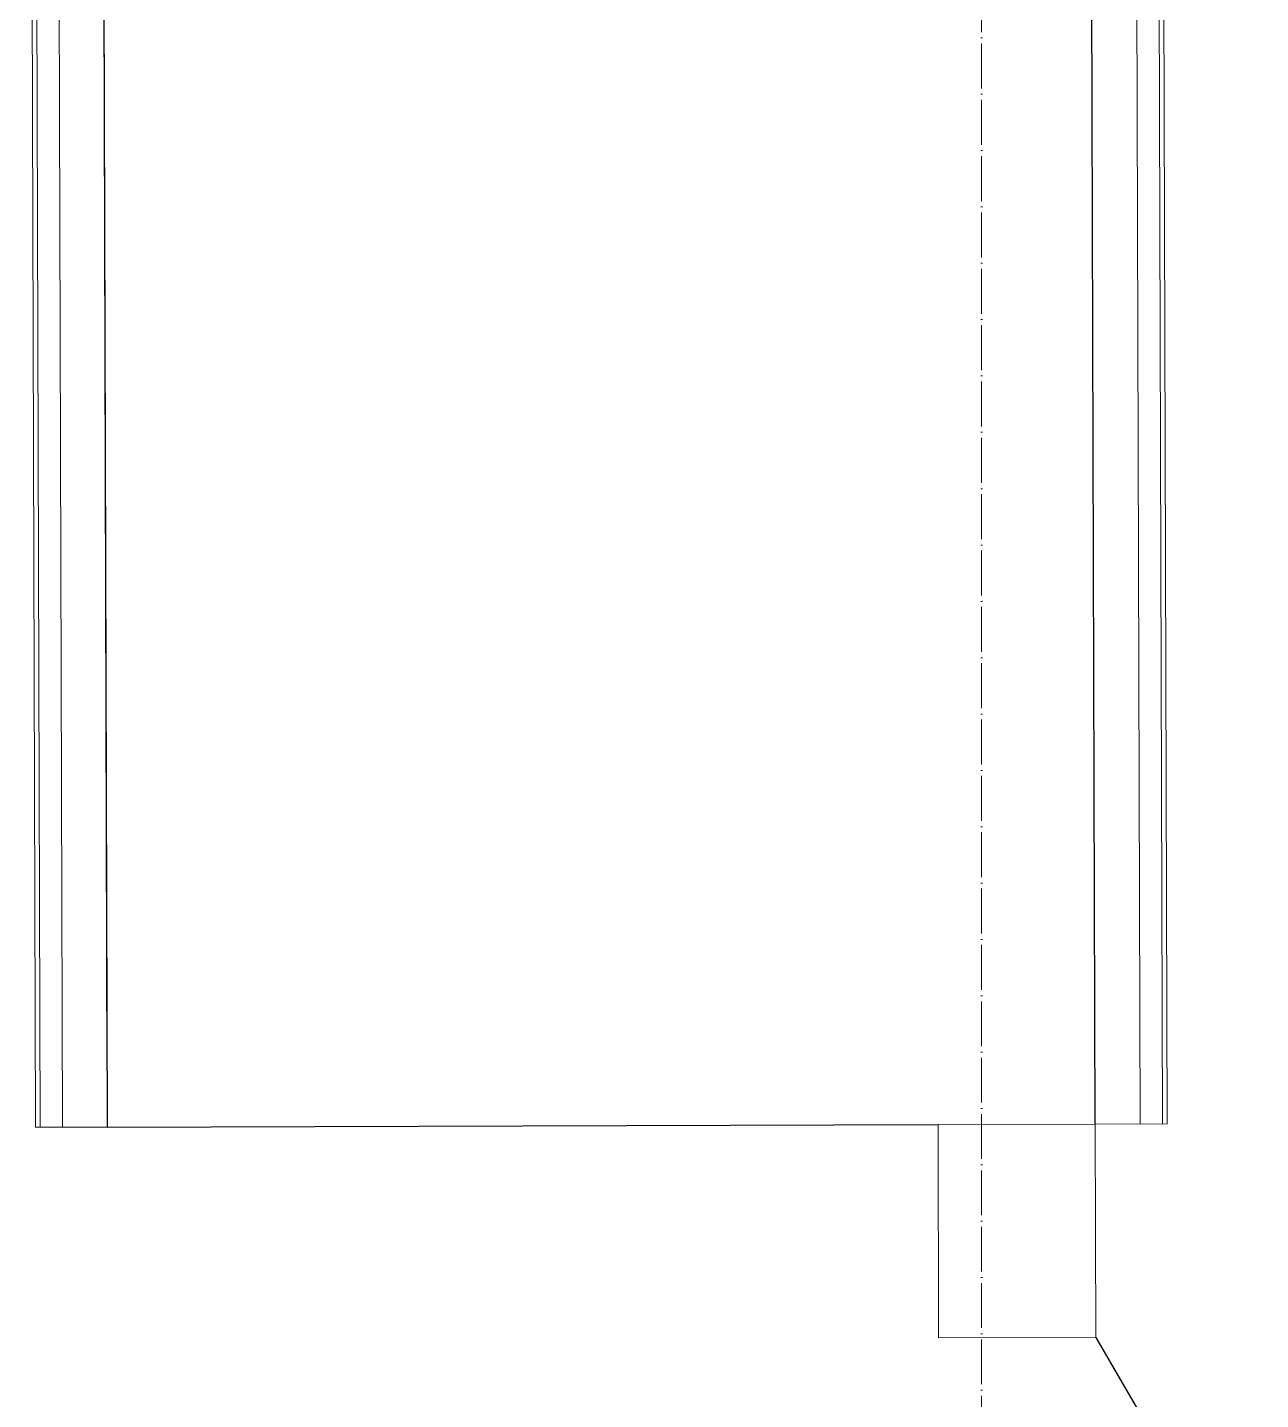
# Model space of a CAD drawing. Header units: millimetres. Extents: x -42533 to 645315, y 3457 to 82611.
# Drawn here: x 149914 to 150463, y 66544 to 67155 of the extents above; entities that cross this region are included whole.
import ezdxf

# ---------------------------------------------------------------- set-up
doc = ezdxf.new("R2010")
doc.units = ezdxf.units.MM
doc.linetypes.add('ADSK_Линия сетки', pattern=[25, 20, -2.5, 0, -2.5])
for name, color, linetype, lineweight in [('Двери', 7, 'Continuous', 9), ('Оси', 253, 'Continuous', 9), ('Стены несущие', 7, 'Continuous', 30), ('Стены отделка', 7, 'Continuous', 30), ('Стены штриховка', 7, 'Continuous', 9), ('ШТРИХОВКА', 252, 'Continuous', 15)]:
    doc.layers.add(name, color=color, linetype=linetype, lineweight=lineweight)

# ---------------------------------------------------------------- blocks, each defined once
blk = doc.blocks.new('План 2 этажа')
at = {"layer": 'Двери', "color": 8}
for p, q in [((736.481, 35509.907), (666.481, 35509.698)), ((666.481, 35509.698), (666.765, 35414.698)), ((736.765, 35414.907), (736.481, 35509.907)), ((666.765, 35414.698), (736.765, 35414.907))]:
    blk.add_line(p, q, dxfattribs=at)
at = {"layer": 'Двери', "color": 8, "lineweight": 30}
blk.add_line((736.765, 35414.907), (1196.631, 34623.865), dxfattribs=at)
at = {"layer": 'Оси', "color": 8, "linetype": 'ADSK_Линия сетки'}
blk.add_line((685.923, -4690.674), (685.923, 44561.698), dxfattribs=at)
at = {"layer": 'Стены несущие', "color": 8}
for p, q in [((292.677, 36782.192), (296.483, 35508.592)), ((736.481, 35509.907), (732.679, 36782.192)), ((296.518, 35533.592), (293.482, 36552.184)), ((296.483, 35508.592), (666.481, 35509.698))]:
    blk.add_line(p, q, dxfattribs=at)
at = {"layer": 'Стены отделка', "color": 8, "lineweight": 9}
for p, q in [((276.593, 35508.533), (272.916, 36742.192)), ((752.798, 36742.252), (756.481, 35509.967)), ((260.951, 36730.192), (264.593, 35508.497)), ((768.481, 35510.003), (764.834, 36730.192)), ((296.593, 35508.592), (296.518, 35533.592)), ((264.593, 35508.497), (296.483, 35508.592)), ((736.481, 35509.907), (768.481, 35510.003))]:
    blk.add_line(p, q, dxfattribs=at)
at = {"layer": 'Стены штриховка', "color": 8}
for p, q in [((262.945, 36732.192), (266.593, 35508.503)), ((766.481, 35509.997), (762.828, 36732.192))]:
    blk.add_line(p, q, dxfattribs=at)

msp = doc.modelspace()

# ---------------------------------------------------------------- block references
at = {"layer": 'ШТРИХОВКА'}
msp.add_blockref('План 2 этажа', (149653.36, 31156.76), dxfattribs=at)

doc.saveas('drawing.dxf')
